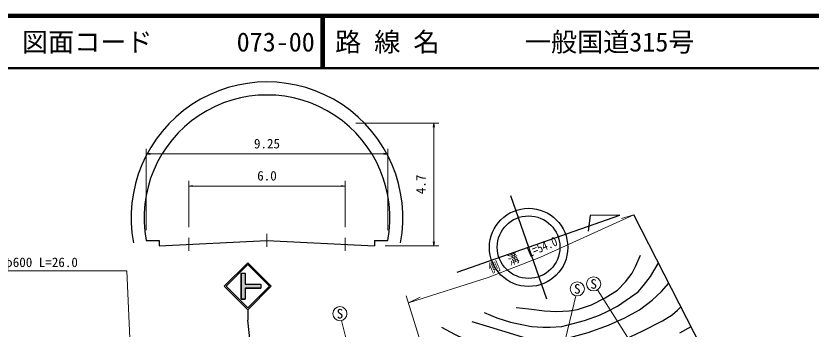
# Model space of a CAD drawing. Units: millimetres at full size, sheet at 1:1000, with parts at other scales. Extents: x 40000 to 680000, y 20000 to 380000.
# Drawn here: x 119228 to 271567, y 319923 to 380000 of the extents above; entities that cross this region are included whole.
import ezdxf
from ezdxf.enums import TextEntityAlignment as Align

# ---------------------------------------------------------------- set-up
doc = ezdxf.new("R2010")
doc.units = ezdxf.units.MM
doc.header["$LTSCALE"] = 1000
doc.linetypes.add('CHAIN', pattern=[18.5, 12, -1.5, 3.5, -1.5])
for name, color, linetype, lineweight in [('M-BGD', 7, 'Continuous', 25), ('M-BMK', 2, 'CHAIN', 13), ('M-BMK-OTRS', 5, 'Continuous', 25), ('M-BMK-SRVR', 3, 'Continuous', 25), ('M-STR-HTXT', 7, 'Continuous', 13), ('M-STR-STRC', 7, 'Continuous', 25), ('M-TTL', 2, 'Continuous', 140), ('M-TTL-LINE', 7, 'Continuous', 50)]:
    doc.layers.add(name, color=color, linetype=linetype, lineweight=lineweight)
doc.layers.add('M-TTL-TXT', color=7, linetype='Continuous')
doc.styles.add('ＭＳ ゴシック', font='')
doc.styles.get('ＭＳ ゴシック').set_extended_font_data('MS Gothic')

# ---------------------------------------------------------------- blocks, each defined once
blk = doc.blocks.new('open_arrow')
at = {"color": 0, "linetype": 'Continuous', "lineweight": -2}
blk.add_lwpolyline([(7.5, 1.25), (0, 0), (7.5, -1.25)], dxfattribs=at)

msp = doc.modelspace()

# ---------------------------------------------------------------- hatches: boundary and pattern name
at = {"layer": 'M-STR-STRC'}
msp.add_hatch(color=256, dxfattribs=at).paths.add_polyline_path([(162399, 325648), (163149, 325648), (163149, 327773), (166149, 327773), (166149, 328523), (163149, 328523), (163149, 330648), (162399, 330648)])

# ---------------------------------------------------------------- linework, layer by layer
at = {"layer": 'M-BGD'}
for p, q in [((144204, 336924), (146704, 336924)), ((146704, 336924), (146704, 335924)), ((187954, 336924), (187954, 335924)), ((187954, 336924), (190454, 336924))]:
    msp.add_line(p, q, dxfattribs=at)
for points in [[(146704, 335924), (167329, 336924), (187954, 335924)], [(215074, 324073), (217485, 323823), (220471, 323444), (222813, 323277), (225239, 323426), (226791, 323713), (229486, 324596), (232129, 325899), (234470, 327410), (235987, 328963), (237261, 330642), (237938, 331933), (238907, 334100)], [(208961, 323101), (211340, 322067), (214001, 321270), (218016, 320455), (220187, 320327), (221596, 320299), (223808, 320448), (224775, 320712), (228166, 321594), (231019, 322583), (232529, 323301), (234497, 324333), (236968, 326065), (238422, 327096), (239453, 328294), (240801, 330033), (242253, 332505)], [(206544, 321388), (209948, 320346), (213708, 319220), (216438, 318386), (220563, 317930), (223220, 318006), (225362, 318286), (228872, 319295), (232737, 320686), (235856, 322055), (238707, 323640), (241130, 325468), (242907, 327133), (244324, 328737)], [(200757, 320304), (203267, 318972), (206839, 317254), (211437, 315353), (213673, 314590), (215957, 314174), (218622, 313928), (220204, 313887), (222509, 314088), (225222, 314326), (229997, 315340), (233150, 316560), (235796, 317907), (239346, 319571), (243075, 321483), (244939, 322645), (245969, 323569), (246643, 324204)], [(246394, 319188), (248567, 320442)]]:
    msp.add_lwpolyline(points, dxfattribs=at)
for radius in [26034, 23534]:
    msp.add_arc((167329, 341291), radius, 349.30764, 190.69236, dxfattribs=at)
at = {"layer": 'M-BMK'}
for p, q in [((152329, 337448), (152329, 334945)), ((167329, 338173), (167329, 335676)), ((182329, 337448), (182329, 334945))]:
    msp.add_line(p, q, dxfattribs=at)
at = {"layer": 'M-BMK-OTRS'}
msp.add_line((270957, 276678), (237621, 341839), dxfattribs=at)
at = {"layer": 'M-BMK-SRVR'}
for p, q in [((213966, 345550), (220907, 325730)), ((203752, 330847), (234924, 341765)), ((229258, 341694), (228874, 338718)), ((234924, 341765), (229258, 341694))]:
    msp.add_line(p, q, dxfattribs=at)
for centre, radius in [((217450, 335600), 7500), ((217436, 335640), 6000)]:
    msp.add_circle(centre, radius, dxfattribs=at)
at = {"layer": 'M-STR-HTXT'}
for p, q in [((184329, 359424), (200267, 359424)), ((199267, 335924), (199267, 359424)), ((144204, 338924), (144204, 354532)), ((144204, 353532), (190454, 353532)), ((190454, 338924), (190454, 354532)), ((152329, 339448), (152329, 348370)), ((152329, 347370), (182329, 347370)), ((182329, 339448), (182329, 348370)), ((237621, 341839), (235267, 341143)), ((189954, 335924), (200267, 335924)), ((202071, 300254), (194023, 326296)), ((194430, 324980), (196645, 326038)), ((218272, 291750), (226468, 326326)), ((246292, 302871), (230634, 327450)), ((190664, 284306), (181624, 321571))]:
    msp.add_line(p, q, dxfattribs=at)
for points in [[(194430, 324980), (209680, 329794), (219747, 333708), (237621, 341839)], [(142665, 282192), (140459, 331081), (104346, 331081)]]:
    msp.add_lwpolyline(points, dxfattribs=at)
for centre in [(229909, 328588), (226780, 327639), (181306, 322883)]:
    msp.add_circle(centre, 1350, dxfattribs=at)
at = {"layer": 'M-STR-STRC'}
for p, q in [((159150, 328149), (163650, 332649)), ((159504, 328149), (163650, 332295)), ((168150, 328148), (163650, 332649)), ((167797, 328148), (163650, 332295)), ((162399, 330648), (163149, 330648)), ((162399, 330648), (162399, 325648)), ((163149, 330648), (163149, 328523)), ((159150, 328149), (163650, 323648)), ((159504, 328149), (163650, 324001)), ((163149, 328523), (166149, 328523)), ((163149, 327773), (166149, 327773)), ((163149, 327773), (163149, 325648)), ((163650, 324001), (167797, 328148)), ((163650, 323648), (168150, 328148)), ((166149, 328523), (166149, 327773)), ((162399, 325648), (163149, 325648)), ((163650, 323648), (163650, 321648)), ((168012, 280091), (163650, 321648))]:
    msp.add_line(p, q, dxfattribs=at)
msp.add_lwpolyline([(162399, 330648), (163149, 330648), (163149, 328523), (166149, 328523), (166149, 327773), (163149, 327773), (163149, 325648), (162399, 325648)], close=True, dxfattribs=at)
at = {"layer": 'M-TTL'}
msp.add_line((680000, 380000), (40000, 380000), dxfattribs=at)
at = {"layer": 'M-TTL-LINE'}
for p, q in [((177750, 380000), (177750, 370000)), ((178250, 380000), (178250, 370000)), ((40000, 370000), (680000, 370000))]:
    msp.add_line(p, q, dxfattribs=at)

# ---------------------------------------------------------------- block references
at = {"layer": 'M-STR-HTXT', "xscale": 100, "yscale": 100}
for p, rotation in [((199267, 359424), 270), ((190454, 353532), 180), ((182329, 347370), 180), ((199267, 335924), 90)]:
    msp.add_blockref('open_arrow', p, dxfattribs=dict(at, rotation=rotation))
for p in [(144204, 353532), (152329, 347370)]:
    msp.add_blockref('open_arrow', p, dxfattribs=at)

# ---------------------------------------------------------------- texts
at = {"layer": 'M-STR-HTXT', "style": 'ＭＳ ゴシック'}
for s, p in [('9.25', (167329, 354032)), ('6.0', (167329, 347870))]:
    msp.add_text(s, height=1833, dxfattribs=at).set_placement(p, align=Align.BOTTOM_CENTER)
msp.add_text('4.7', height=1833, rotation=90, dxfattribs=at).set_placement((198267, 347674), align=Align.BOTTOM_CENTER)
at = {"layer": 'M-STR-HTXT', "style": 'ＭＳ ゴシック', "width": 0.8}
msp.add_text('側\u3000溝\u3000L=54.0', height=1833, rotation=23.018, dxfattribs=at).set_placement((216940, 332818), align=Align.BOTTOM_CENTER)
at = {"layer": 'M-STR-HTXT', "style": 'ＭＳ ゴシック'}
msp.add_text('ヒューム管φ600 L=26.0', height=1833, dxfattribs=at).set_placement((131097, 331273), align=Align.BOTTOM_RIGHT)
for p in [(229909, 328588), (226780, 327639), (181306, 322883)]:
    msp.add_text('S', height=1833, dxfattribs=at).set_placement(p, align=Align.MIDDLE_CENTER)
at = {"layer": 'M-TTL-TXT', "style": 'ＭＳ ゴシック'}
for s, p in [('図面コード', (120380, 375000)), ('073-00', (161521, 375000)), ('路 線 名', (180380, 375000)), ('一般国道315号', (216734, 375000))]:
    msp.add_text(s, height=3666, dxfattribs=at).set_placement(p, align=Align.MIDDLE_LEFT)

doc.saveas('drawing.dxf')
